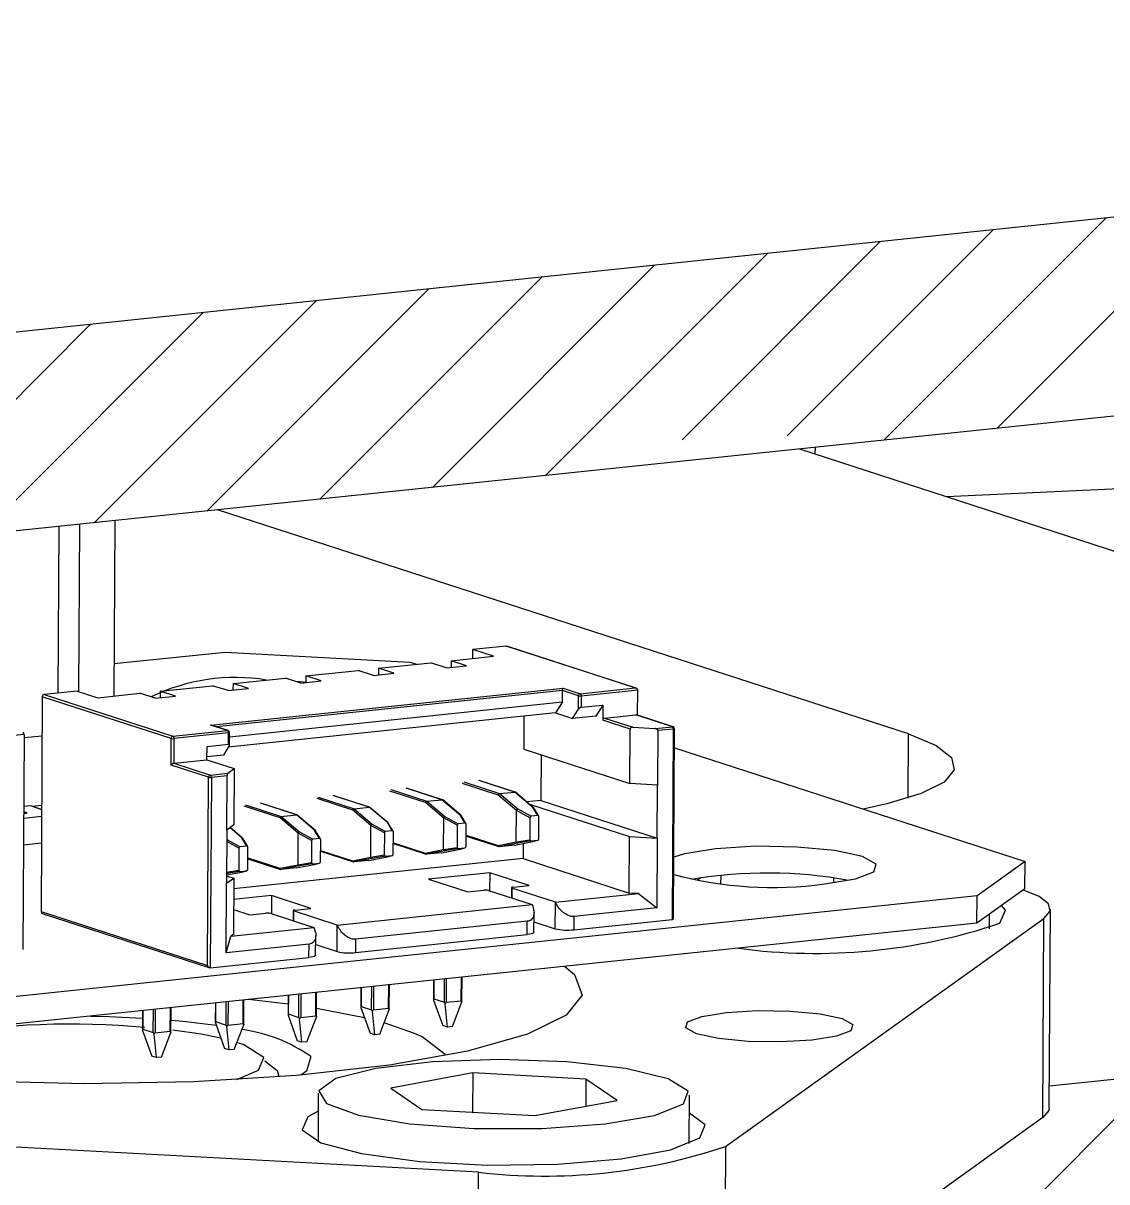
# Model space of a CAD drawing. Header units: millimetres. Extents: x 0 to 1189, y 0 to 841.
# Drawn here: x 461.3 to 509.5, y 645.7 to 697.2 of the extents above; entities that cross this region are included whole.
import ezdxf

# ---------------------------------------------------------------- set-up
doc = ezdxf.new("R2010")
doc.units = ezdxf.units.MM

# ---------------------------------------------------------------- blocks, each defined once
blk = doc.blocks.new('SW_HATCH_0')
at = {"color": 0, "linetype": 'Continuous', "lineweight": 18}
for p, q in [((-78.882, 374.621), (-69.014, 384.489)), ((-83.897, 374.096), (-74.029, 383.964)), ((-88.189, 374.294), (-79.044, 383.44)), ((-92.864, 374.11), (-84.058, 382.915)), ((-98.941, 372.523), (-89.073, 382.39)), ((-103.956, 371.998), (-94.088, 381.866)), ((-108.97, 371.473), (-99.103, 381.341)), ((-113.985, 370.949), (-104.117, 380.817)), ((-119, 370.424), (-109.132, 380.292)), ((-124.015, 369.899), (-114.147, 379.767)), ((-129.029, 369.375), (-119.162, 379.243)), ((-81.525, 336.057), (-71.657, 345.925))]:
    blk.add_line(p, q, dxfattribs=at)

msp = doc.modelspace()

# ---------------------------------------------------------------- linework, layer by layer
at = {"color": 7, "linetype": 'Continuous', "lineweight": 25}
for p, q in [((727.718, 711.381), (375.926, 674.578)), ((735.429, 703.352), (375.877, 665.738)), ((496.539, 678.361), (496.538, 678.066)), ((495.852, 678.289), (526.556, 668.336)), ((500.689, 665.63), (469.985, 675.583)), ((462.907, 667.448), (462.948, 674.846)), ((463.82, 667.512), (463.862, 674.942)), ((465.414, 675.104), (465.37, 667.315)), ((465.378, 668.753), (470.316, 669.269)), ((470.316, 669.269), (478.528, 668.826)), ((481.334, 668.985), (481.336, 669.376)), ((482.81, 669.531), (481.336, 669.376)), ((482.248, 669.081), (481.336, 669.376)), ((488.539, 667.674), (482.81, 669.531)), ((488.582, 667.666), (482.838, 669.528)), ((477.139, 668.546), (479.467, 668.79)), ((478.528, 668.826), (478.84, 668.724)), ((480.151, 668.568), (479.467, 668.79)), ((480.151, 668.568), (481.056, 668.663)), ((480.372, 668.885), (480.371, 668.591)), ((480.372, 668.885), (482.248, 669.081)), ((481.056, 668.663), (480.372, 668.885)), ((470.672, 667.87), (473, 668.113)), ((473.684, 667.892), (473, 668.113)), ((473.905, 668.208), (473.904, 667.915)), ((473.905, 668.208), (476.233, 668.452)), ((474.589, 667.987), (473.905, 668.208)), ((476.917, 668.23), (476.233, 668.452)), ((476.917, 668.23), (477.823, 668.325)), ((477.139, 668.546), (477.137, 668.253)), ((477.823, 668.325), (477.139, 668.546)), ((467.439, 667.532), (469.767, 667.775)), ((469.672, 666.026), (485.347, 667.666)), ((470.45, 667.554), (469.767, 667.775)), ((485.315, 667.554), (469.938, 665.946)), ((470.45, 667.554), (471.356, 667.648)), ((470.672, 667.87), (470.67, 667.577)), ((471.356, 667.648), (470.672, 667.87)), ((473.948, 667.919), (473.465, 667.963)), ((473.684, 667.892), (474.589, 667.987)), ((485.312, 667.053), (485.315, 667.554)), ((486.029, 667.323), (485.315, 667.554)), ((485.347, 667.666), (486.107, 667.419)), ((486.107, 667.419), (488.539, 667.674)), ((488.661, 667.579), (486.152, 667.316)), ((488.655, 666.461), (488.661, 667.579)), ((462.194, 667.286), (462.141, 657.738)), ((467.922, 665.429), (462.194, 667.286)), ((463.746, 667.536), (462.272, 667.382)), ((462.272, 667.382), (468, 665.525)), ((463.746, 667.536), (464.658, 667.241)), ((464.658, 667.241), (466.533, 667.437)), ((467.217, 667.215), (466.533, 667.437)), ((467.217, 667.215), (468.122, 667.31)), ((467.439, 667.532), (467.437, 667.238)), ((468.122, 667.31), (467.439, 667.532)), ((470.52, 665.506), (485.312, 667.053)), ((485.312, 667.053), (485.005, 666.563)), ((486.026, 666.734), (486.029, 667.323)), ((486.152, 667.316), (486.149, 666.815)), ((485.005, 666.563), (470.463, 665.041)), ((485.005, 666.563), (485.765, 666.316)), ((485.765, 666.316), (486.026, 666.734)), ((486.149, 666.815), (487.106, 666.915)), ((487.106, 666.915), (486.799, 666.425)), ((487.106, 666.915), (487.103, 666.238)), ((470.432, 665.78), (469.672, 666.026)), ((470.459, 665.777), (469.715, 666.018)), ((483.603, 666.416), (483.595, 664.954)), ((486.799, 666.425), (485.765, 666.316)), ((488.318, 665.844), (487.103, 666.238)), ((487.181, 666.334), (488.578, 666.48)), ((487.181, 666.334), (488.442, 665.925)), ((490.203, 665.953), (488.578, 666.48)), ((490.231, 665.95), (488.605, 666.477)), ((461.39, 665.605), (451.56, 664.577)), ((461.39, 665.605), (461.336, 656.057)), ((462.184, 665.537), (461.389, 665.453)), ((468, 665.525), (470.432, 665.78)), ((470.477, 665.676), (468.045, 665.422)), ((470.474, 665.175), (470.477, 665.676)), ((470.518, 665.145), (470.521, 665.691)), ((488.305, 663.427), (488.318, 665.844)), ((488.442, 665.925), (489.427, 665.872)), ((489.427, 665.872), (490.203, 665.953)), ((489.55, 665.777), (489.537, 663.361)), ((490.249, 665.85), (489.55, 665.777)), ((490.201, 657.393), (490.249, 665.85)), ((490.246, 657.451), (490.293, 665.864)), ((500.673, 662.78), (500.689, 665.63)), ((467.916, 664.25), (467.922, 665.429)), ((468.045, 665.422), (468.039, 664.332)), ((469.514, 664.486), (469.517, 665.075)), ((469.517, 665.075), (470.474, 665.175)), ((470.505, 665.11), (470.244, 664.693)), ((490.288, 665.014), (505.878, 659.96)), ((468.039, 664.332), (469.514, 664.486)), ((470.244, 664.693), (469.514, 664.616)), ((469.514, 664.486), (470.729, 664.092)), ((483.595, 664.954), (488.305, 663.427)), ((484.369, 664.703), (484.357, 662.678)), ((469.587, 663.708), (467.916, 664.25)), ((468.039, 664.332), (469.665, 663.805)), ((470.441, 663.886), (470.729, 664.092)), ((470.729, 664.092), (470.715, 661.587)), ((469.54, 655.339), (469.587, 663.708)), ((469.71, 663.701), (469.663, 655.244)), ((469.665, 663.805), (470.441, 663.886)), ((470.408, 663.775), (469.71, 663.701)), ((470.395, 661.358), (470.408, 663.775)), ((482.463, 662.916), (480.872, 663.432)), ((480.924, 663.496), (482.519, 662.979)), ((483.192, 663.05), (481.596, 663.567)), ((483.21, 663.048), (481.614, 663.565)), ((489.537, 663.361), (488.305, 663.427)), ((479.23, 662.578), (477.638, 663.094)), ((477.69, 663.158), (479.286, 662.641)), ((479.958, 662.711), (478.363, 663.229)), ((479.976, 662.71), (478.381, 663.227)), ((483.27, 662.233), (482.463, 662.916)), ((482.519, 662.979), (483.192, 663.05)), ((482.519, 662.979), (483.326, 662.297)), ((483.998, 662.367), (483.192, 663.05)), ((484.033, 662.355), (483.223, 663.04)), ((489.523, 661.003), (489.537, 663.361)), ((461.664, 662.441), (461.372, 662.411)), ((462.166, 662.279), (461.664, 662.441)), ((461.74, 662.417), (462.167, 662.461)), ((461.74, 662.417), (462.166, 662.279)), ((472.763, 661.902), (471.171, 662.417)), ((471.224, 662.482), (472.819, 661.965)), ((473.491, 662.035), (471.896, 662.552)), ((473.51, 662.033), (471.914, 662.55)), ((475.996, 662.24), (474.405, 662.756)), ((474.457, 662.82), (476.052, 662.303)), ((476.725, 662.373), (475.129, 662.89)), ((476.743, 662.371), (475.148, 662.888)), ((480.037, 661.895), (479.23, 662.578)), ((479.286, 662.641), (479.958, 662.711)), ((479.286, 662.641), (480.093, 661.958)), ((480.765, 662.029), (479.958, 662.711)), ((480.799, 662.017), (479.99, 662.702)), ((484.357, 662.678), (483.729, 662.612)), ((483.851, 662.509), (488.292, 661.07)), ((484.357, 662.678), (489.523, 661.003)), ((461.369, 661.889), (462.164, 661.972)), ((461.37, 662.17), (461.462, 662.15)), ((461.409, 662.145), (461.37, 662.154)), ((461.409, 662.142), (461.37, 662.151)), ((461.409, 662.145), (461.409, 662.142)), ((461.453, 662.122), (461.409, 662.142)), ((461.446, 662.099), (461.446, 662.096)), ((461.453, 662.114), (461.453, 662.119)), ((473.57, 661.219), (472.763, 661.902)), ((472.819, 661.965), (473.491, 662.035)), ((472.819, 661.965), (473.626, 661.282)), ((474.298, 661.352), (473.491, 662.035)), ((474.333, 661.34), (473.523, 662.026)), ((476.803, 661.557), (475.996, 662.24)), ((476.052, 662.303), (476.725, 662.373)), ((476.052, 662.303), (476.859, 661.62)), ((477.532, 661.69), (476.725, 662.373)), ((477.566, 661.679), (476.756, 662.364)), ((480.029, 660.497), (480.037, 661.895)), ((480.633, 661.573), (480.037, 661.899)), ((480.093, 661.958), (480.683, 661.635)), ((480.985, 661.666), (480.765, 662.029)), ((481.027, 661.645), (480.807, 662.008)), ((483.262, 660.835), (483.27, 662.233)), ((483.866, 661.911), (483.27, 662.237)), ((483.326, 662.297), (483.916, 661.973)), ((483.866, 661.911), (483.861, 660.931)), ((484.218, 662.005), (483.916, 661.973)), ((484.218, 662.005), (483.998, 662.367)), ((484.26, 661.984), (484.04, 662.346)), ((484.262, 660.973), (484.268, 661.953)), ((470.715, 661.587), (470.395, 661.358)), ((471.065, 661.014), (470.538, 661.46)), ((471.099, 661.002), (470.549, 661.468)), ((476.795, 660.158), (476.803, 661.557)), ((477.399, 661.234), (476.804, 661.561)), ((476.859, 661.62), (477.45, 661.297)), ((477.752, 661.328), (477.532, 661.69)), ((477.793, 661.307), (477.573, 661.67)), ((480.633, 661.573), (480.627, 660.592)), ((480.985, 661.666), (480.683, 661.635)), ((481.029, 660.634), (481.035, 661.615)), ((470.395, 661.358), (470.382, 659.001)), ((470.933, 660.558), (470.392, 660.854)), ((470.393, 660.943), (470.983, 660.62)), ((471.285, 660.652), (471.065, 661.014)), ((471.326, 660.631), (471.106, 660.993)), ((473.562, 659.82), (473.57, 661.219)), ((474.166, 660.896), (473.57, 661.222)), ((473.626, 661.282), (474.216, 660.958)), ((474.166, 660.896), (474.161, 659.916)), ((474.518, 660.99), (474.216, 660.958)), ((474.518, 660.99), (474.298, 661.352)), ((474.56, 660.969), (474.34, 661.331)), ((474.562, 659.958), (474.568, 660.938)), ((477.399, 661.234), (477.394, 660.254)), ((477.752, 661.328), (477.45, 661.297)), ((477.796, 660.296), (477.801, 661.276)), ((481.032, 661.137), (482.451, 660.677)), ((481.032, 661.096), (482.488, 660.624)), ((483.263, 660.831), (483.861, 660.931)), ((483.91, 660.879), (483.317, 660.78)), ((483.91, 660.879), (484.212, 660.91)), ((483.99, 660.85), (484.212, 660.91)), ((483.997, 660.852), (484.22, 660.912)), ((488.278, 658.565), (488.292, 661.07)), ((488.292, 661.07), (489.523, 661.003)), ((489.523, 661.003), (489.506, 657.909)), ((461.362, 660.71), (462.158, 660.794)), ((470.933, 660.558), (470.927, 659.578)), ((471.285, 660.652), (470.983, 660.62)), ((471.329, 659.62), (471.334, 660.6)), ((474.565, 660.46), (475.984, 660)), ((474.565, 660.419), (476.021, 659.947)), ((477.798, 660.798), (479.217, 660.338)), ((477.798, 660.757), (479.254, 660.285)), ((479.217, 660.338), (480.029, 660.497)), ((480.084, 660.442), (479.273, 660.284)), ((479.945, 660.354), (479.273, 660.284)), ((479.945, 660.354), (480.757, 660.512)), ((479.949, 660.354), (480.763, 660.513)), ((480.029, 660.493), (480.627, 660.592)), ((480.677, 660.541), (480.084, 660.442)), ((480.677, 660.541), (480.979, 660.572)), ((480.757, 660.512), (480.979, 660.572)), ((480.757, 660.512), (480.764, 660.515)), ((480.764, 660.513), (480.986, 660.574)), ((482.451, 660.677), (483.262, 660.835)), ((483.317, 660.78), (482.506, 660.622)), ((483.178, 660.692), (482.506, 660.622)), ((483.178, 660.692), (483.99, 660.85)), ((483.182, 660.693), (483.996, 660.851)), ((483.571, 660.769), (483.567, 660.092)), ((483.99, 660.85), (483.997, 660.853)), ((483.567, 660.092), (470.699, 658.745)), ((471.332, 660.122), (472.75, 659.662)), ((471.332, 660.081), (472.788, 659.609)), ((473.478, 659.677), (474.29, 659.836)), ((473.482, 659.678), (474.296, 659.837)), ((473.562, 659.816), (474.161, 659.916)), ((474.21, 659.864), (473.617, 659.765)), ((474.21, 659.864), (474.512, 659.896)), ((474.29, 659.836), (474.512, 659.896)), ((474.29, 659.836), (474.297, 659.838)), ((474.297, 659.837), (474.52, 659.897)), ((475.984, 660), (476.795, 660.158)), ((476.851, 660.104), (476.039, 659.945)), ((476.712, 660.016), (476.039, 659.945)), ((476.712, 660.016), (477.523, 660.174)), ((476.715, 660.016), (477.529, 660.175)), ((476.796, 660.154), (477.394, 660.254)), ((477.444, 660.202), (476.851, 660.104)), ((477.444, 660.202), (477.745, 660.234)), ((477.523, 660.174), (477.745, 660.234)), ((477.523, 660.174), (477.531, 660.176)), ((477.53, 660.175), (477.753, 660.235)), ((483.567, 660.092), (488.278, 658.565)), ((505.878, 659.96), (503.743, 658.434)), ((505.871, 658.748), (505.878, 659.96)), ((470.977, 659.526), (470.384, 659.427)), ((470.384, 659.366), (471.063, 659.498)), ((470.384, 659.366), (471.056, 659.497)), ((470.384, 659.333), (470.702, 659.23)), ((470.385, 659.487), (470.927, 659.578)), ((470.977, 659.526), (471.279, 659.557)), ((471.056, 659.497), (471.279, 659.557)), ((471.056, 659.497), (471.064, 659.5)), ((471.063, 659.499), (471.286, 659.559)), ((472.75, 659.662), (473.562, 659.82)), ((473.617, 659.765), (472.806, 659.607)), ((473.478, 659.677), (472.806, 659.607)), ((482.082, 659.464), (479.366, 659.18)), ((482.082, 659.464), (482.078, 658.661)), ((483.83, 658.898), (482.082, 659.464)), ((492.347, 659.343), (492.345, 658.973)), ((470.365, 655.906), (470.382, 659.001)), ((470.382, 659.001), (470.702, 659.23)), ((470.702, 659.23), (470.688, 656.725)), ((479.366, 659.18), (481.114, 658.613)), ((483.044, 658.799), (483.042, 658.349)), ((483.118, 658.823), (483.83, 658.898)), ((491.467, 659.237), (491.299, 659.117)), ((497.354, 659.243), (497.353, 659.016)), ((503.743, 658.434), (457.183, 653.563)), ((472.382, 658.449), (470.697, 658.273)), ((472.382, 658.449), (472.378, 657.647)), ((474.13, 657.883), (472.382, 658.449)), ((481.114, 658.613), (481.825, 658.688)), ((482.03, 658.677), (483.968, 658.049)), ((483.065, 658.785), (483.063, 658.342)), ((485.002, 658.157), (483.065, 658.785)), ((485.002, 658.157), (488.688, 658.543)), ((488.688, 658.543), (488.278, 658.565)), ((488.688, 658.543), (489.506, 657.909)), ((505.871, 658.748), (503.737, 657.221)), ((503.737, 657.221), (503.743, 658.434)), ((470.694, 657.832), (471.414, 657.599)), ((473.344, 657.785), (473.342, 657.334)), ((473.365, 657.77), (473.362, 657.327)), ((475.302, 657.142), (473.365, 657.77)), ((473.418, 657.808), (474.13, 657.883)), ((475.302, 657.142), (483.968, 658.049)), ((484.996, 656.978), (485.002, 658.157)), ((489.506, 657.909), (485.82, 657.523)), ((506.953, 649.007), (507.002, 657.847)), ((462.141, 657.738), (469.54, 655.339)), ((462.19, 657.66), (469.636, 655.247)), ((471.414, 657.599), (472.125, 657.673)), ((472.33, 657.662), (474.267, 657.034)), ((483.751, 657.307), (476.12, 656.508)), ((483.748, 656.717), (483.751, 657.307)), ((484.044, 656.813), (484.049, 657.699)), ((484.046, 657.286), (484.996, 656.978)), ((485.82, 657.523), (485.817, 656.934)), ((485.817, 656.934), (490.201, 657.393)), ((492.564, 647.31), (506.713, 657.427)), ((504.29, 656.973), (504.293, 657.619)), ((506.664, 648.586), (506.713, 657.427)), ((503.737, 657.221), (457.176, 652.35)), ((470.581, 656.648), (474.267, 657.034)), ((475.296, 655.963), (475.302, 657.142)), ((470.365, 655.906), (470.581, 656.648)), ((474.051, 656.292), (470.365, 655.906)), ((470.688, 656.725), (470.581, 656.648)), ((474.047, 655.703), (474.051, 656.292)), ((474.344, 655.798), (474.348, 656.684)), ((474.346, 656.271), (475.296, 655.963)), ((476.117, 655.919), (483.748, 656.717)), ((476.12, 656.508), (476.117, 655.919)), ((469.663, 655.244), (474.047, 655.703)), ((479.589, 654.695), (479.584, 653.84)), ((479.598, 654.696), (479.593, 653.868)), ((480.064, 653.715), (480.07, 654.745)), ((480.152, 654.754), (480.146, 653.711)), ((480.819, 653.781), (480.824, 654.824)), ((480.848, 653.757), (480.854, 654.827)), ((476.356, 654.357), (476.351, 653.502)), ((476.364, 654.358), (476.36, 653.53)), ((476.831, 653.377), (476.836, 654.407)), ((476.919, 654.416), (476.913, 653.373)), ((477.585, 653.443), (477.591, 654.486)), ((477.615, 653.419), (477.621, 654.489)), ((469.889, 653.68), (469.884, 652.825)), ((469.897, 653.681), (469.893, 652.853)), ((470.364, 652.701), (470.37, 653.731)), ((470.452, 653.739), (470.446, 652.696)), ((471.118, 652.767), (471.124, 653.81)), ((471.148, 652.742), (471.154, 653.813)), ((473.12, 653.625), (471.362, 653.834)), ((473.122, 654.019), (473.118, 653.164)), ((473.131, 654.02), (473.126, 653.192)), ((473.597, 653.039), (473.603, 654.069)), ((473.685, 654.078), (473.679, 653.034)), ((474.352, 653.105), (474.358, 654.148)), ((474.381, 653.081), (474.387, 654.151)), ((479.586, 653.812), (479.996, 652.675)), ((479.593, 653.868), (480.064, 653.715)), ((480.146, 653.711), (480.819, 653.781)), ((480.424, 652.632), (480.846, 653.724)), ((480.847, 653.757), (480.846, 653.724)), ((466.656, 653.342), (466.651, 652.487)), ((466.664, 653.343), (466.659, 652.515)), ((467.13, 652.362), (467.136, 653.392)), ((467.218, 653.401), (467.213, 652.358)), ((467.885, 652.428), (467.891, 653.471)), ((467.915, 652.404), (467.921, 653.474)), ((473.119, 653.136), (473.529, 651.999)), ((473.126, 653.192), (473.597, 653.039)), ((476.518, 653.015), (474.383, 653.436)), ((476.353, 653.474), (476.763, 652.337)), ((476.36, 653.53), (476.831, 653.377)), ((476.969, 652.27), (476.867, 653.307)), ((476.913, 653.373), (477.585, 653.443)), ((477.19, 652.294), (477.613, 653.385)), ((477.614, 653.419), (477.613, 653.385)), ((480.202, 652.609), (480.1, 653.646)), ((469.886, 652.797), (470.296, 651.661)), ((469.893, 652.853), (470.364, 652.701)), ((470.502, 651.594), (470.4, 652.631)), ((470.446, 652.696), (471.118, 652.767)), ((470.724, 651.617), (471.146, 652.709)), ((471.147, 652.742), (471.146, 652.709)), ((473.735, 651.932), (473.633, 652.969)), ((473.679, 653.034), (474.352, 653.105)), ((473.957, 651.955), (474.379, 653.047)), ((474.38, 653.081), (474.379, 653.047)), ((478.733, 652.329), (477.383, 652.791)), ((480.202, 652.609), (479.996, 652.675)), ((480.424, 652.632), (480.202, 652.609)), ((506.959, 649.999), (532.208, 652.64)), ((466.653, 652.459), (467.063, 651.322)), ((466.659, 652.515), (467.13, 652.362)), ((467.269, 651.256), (467.167, 652.293)), ((467.213, 652.358), (467.885, 652.428)), ((467.49, 651.279), (467.912, 652.371)), ((467.913, 652.404), (467.912, 652.371)), ((476.969, 652.27), (476.763, 652.337)), ((477.19, 652.294), (476.969, 652.27)), ((470.502, 651.594), (470.296, 651.661)), ((470.724, 651.617), (470.502, 651.594)), ((473.735, 651.932), (473.529, 651.999)), ((473.957, 651.955), (473.735, 651.932)), ((467.269, 651.256), (467.063, 651.322)), ((467.49, 651.279), (467.269, 651.256)), ((472.092, 651.109), (472.636, 650.685)), ((472.636, 650.685), (472.689, 650.501)), ((481.328, 650.572), (477.682, 649.899)), ((481.328, 650.572), (481.319, 648.831)), ((486.357, 650.3), (481.328, 650.572)), ((472.689, 650.501), (472.671, 650.397)), ((472.688, 650.399), (472.689, 650.501)), ((486.357, 650.3), (486.351, 649.098)), ((487.74, 649.355), (486.357, 650.3)), ((474.461, 649.673), (474.449, 647.526)), ((477.682, 649.899), (479.064, 648.953)), ((490.949, 647.434), (490.961, 649.581)), ((481.589, 646.161), (427.153, 649.104)), ((484.093, 648.681), (487.74, 649.355)), ((479.064, 648.953), (484.093, 648.681)), ((506.664, 648.586), (492.515, 638.469)), ((492.564, 647.31), (492.515, 638.469)), ((481.54, 637.321), (481.589, 646.161))]:
    msp.add_line(p, q, dxfattribs=at)
at = {"color": 7, "linetype": 'Continuous', "lineweight": 25, "flags": 128}
for points in [[(502.38, 676.173), (510.381, 676.548), (524.541, 677.022), (538.902, 677.265), (553.357, 677.275), (567.798, 677.052), (582.119, 676.597), (596.214, 675.915), (604.701, 675.385)], [(482.81, 669.531), (482.825, 669.531), (482.838, 669.528)], [(488.578, 666.48), (488.593, 666.48), (488.605, 666.477)], [(470.459, 665.777), (470.447, 665.779), (470.432, 665.78)], [(470.477, 665.676), (470.491, 665.678), (470.503, 665.681), (470.512, 665.683), (470.518, 665.686), (470.521, 665.69), (470.521, 665.691)], [(490.231, 665.95), (490.219, 665.953), (490.203, 665.953)], [(490.249, 665.85), (490.263, 665.852), (490.275, 665.854), (490.284, 665.857), (490.29, 665.86), (490.293, 665.863), (490.293, 665.864)], [(500.689, 665.63), (501.923, 665.123), (502.612, 664.584), (502.73, 664.034), (502.273, 663.492), (501.258, 662.981), (499.724, 662.519), (498.68, 662.293)], [(496.957, 658.97), (498.345, 659.194), (499.155, 659.503), (499.262, 659.85), (498.652, 660.181), (497.416, 660.448), (495.743, 660.608), (493.888, 660.639), (492.133, 660.534), (490.745, 660.31), (490.261, 660.164)], [(483.118, 658.823), (483.095, 658.82), (483.075, 658.816), (483.059, 658.811), (483.049, 658.806), (483.045, 658.801), (483.046, 658.795), (483.053, 658.79), (483.065, 658.785)], [(506.713, 657.427), (506.987, 657.751), (506.916, 658.082), (506.503, 658.405), (505.8, 658.697)], [(473.418, 657.808), (473.394, 657.805), (473.374, 657.801), (473.359, 657.797), (473.349, 657.792), (473.344, 657.786), (473.346, 657.781), (473.352, 657.775), (473.365, 657.77)], [(504.754, 657.222), (505.003, 657.804), (504.834, 658.006)], [(484.044, 656.813), (484.043, 656.806), (484.024, 656.784), (483.984, 656.764), (483.922, 656.746), (483.843, 656.73), (483.748, 656.717)], [(474.344, 655.798), (474.343, 655.791), (474.324, 655.77), (474.284, 655.749), (474.222, 655.731), (474.143, 655.715), (474.047, 655.703)], [(485.413, 655.304), (485.85, 654.941), (486.193, 654.03), (485.486, 653.133)], [(498.135, 652.449), (497.498, 652.206), (496.405, 652.03), (495.023, 651.947), (493.562, 651.971), (492.245, 652.097), (491.272, 652.307), (490.792, 652.569), (490.876, 652.842), (491.514, 653.085), (492.606, 653.261), (493.988, 653.344), (495.449, 653.32), (496.766, 653.194), (497.739, 652.984), (498.22, 652.722), (498.135, 652.449)], [(485.486, 653.133), (483.76, 652.29), (481.097, 651.542), (477.62, 650.924), (473.493, 650.463), (468.909, 650.183), (464.082, 650.095), (459.237, 650.205), (457.132, 650.316)], [(464.334, 653.099), (465.157, 653.079), (466.654, 653.011)], [(467.917, 652.917), (468.453, 652.867), (469.925, 652.689)], [(470.132, 652.116), (469.253, 652.289), (468.002, 652.467)], [(480.096, 651.385), (479.076, 652.174), (478.733, 652.329)], [(472.043, 651.265), (471.152, 651.823), (470.843, 651.927)], [(470.84, 650.276), (471.806, 650.69), (472.043, 651.265)], [(474.131, 651.296), (473.933, 650.651), (473.679, 650.479)], [(490.695, 649.195), (490.906, 649.76), (490.01, 650.308), (488.128, 650.763), (485.514, 651.065), (482.522, 651.172), (479.555, 651.071), (477.015, 650.775), (475.244, 650.324), (474.481, 649.778), (474.83, 649.212), (476.243, 648.703), (478.53, 648.318), (481.381, 648.109), (484.412, 648.106), (487.213, 648.308), (489.407, 648.688), (490.695, 649.195)], [(474.457, 648.873), (473.992, 648.624), (473.743, 648.042), (474.575, 647.473), (476.387, 646.987), (478.961, 646.641), (481.986, 646.477), (485.097, 646.516), (487.92, 646.752), (490.113, 647.157), (491.413, 647.683), (491.413, 647.683)], [(491.413, 647.683), (491.662, 648.265), (490.956, 648.781)], [(506.953, 649.007), (506.938, 648.911), (506.664, 648.586)]]:
    msp.add_lwpolyline(points, dxfattribs=at)
at = {"color": 7, "linetype": 'Continuous', "lineweight": 25}
for centre, radius, start, end in [((470.781, 659.533), 8.605, 80.7537, 115.8555), ((462.289, 667.288), 0.0952, 100.3088, 181.7419), ((486.124, 667.326), 0.0952, 100.3088, 181.7419), ((486.11, 667.676), 0.362, 257.1054, 276.7074), ((486.043, 667.33), 0.11, 352.8319, 54.3785), ((487.198, 666.241), 0.0952, 100.3088, 181.7419), ((461.28, 665.619), 0.11, 352.8319, 54.3785), ((468.017, 665.432), 0.0952, 100.3088, 181.7419), ((467.936, 665.436), 0.11, 352.8319, 54.3785), ((470.368, 665.69), 0.11, 352.8319, 54.3785), ((470.431, 665.691), 0.09, 359.6808, 72.0399), ((490.139, 665.864), 0.11, 352.8319, 54.3785), ((490.203, 665.865), 0.09, 359.6808, 72.0399), ((468.003, 665.782), 0.362, 257.1054, 276.7074), ((469.682, 663.711), 0.0952, 100.3088, 181.7419), ((469.668, 664.061), 0.362, 257.1054, 276.7074), ((469.601, 663.715), 0.11, 352.8319, 54.3785), ((494.645, 675.849), 17.037, 255.0742, 277.801), ((494.432, 639.354), 20.098, 79.6738, 99.6877), ((481.896, 658.088), 0.604, 77.1054, 96.7074), ((462.219, 657.733), 0.0782, 176.6285, 248.8736), ((472.195, 657.073), 0.604, 77.1054, 96.7074), ((485.535, 659.333), 2.416, 257.1054, 276.7074), ((496.575, 681.52), 25.638, 262.3036, 288.6044), ((475.835, 658.318), 2.416, 257.1054, 276.7074), ((463.468, 617.178), 35.563, 84.7072, 99.6723), ((470.169, 645.715), 6.844, 54.6314, 82.4763), ((484.527, 671.11), 25.121, 263.2851, 288.6593)]:
    msp.add_arc(centre, radius, start, end, dxfattribs=at)
for points, knots in [([(730.444, 711.101), (729.127, 711.518), (725.242, 712.747), (718.22, 714.688), (709.159, 716.876), (699.435, 718.921), (689.097, 720.824), (678.176, 722.582), (666.713, 724.193), (654.755, 725.651), (642.35, 726.954), (629.551, 728.096), (616.411, 729.073), (602.989, 729.881), (589.341, 730.519), (575.529, 730.982), (561.613, 731.27), (547.654, 731.381), (533.715, 731.314), (519.856, 731.071), (506.14, 730.651), (492.627, 730.057), (479.376, 729.29), (466.445, 728.355), (453.89, 727.254), (441.765, 725.992), (430.122, 724.572), (419.008, 722.999), (408.469, 721.278), (398.544, 719.412), (389.27, 717.403), (380.675, 715.253), (372.781, 712.956), (365.601, 710.5), (359.137, 707.857), (353.382, 704.973), (348.564, 701.896), (344.773, 698.665), (341.971, 695.356), (340.063, 691.9), (338.935, 688.555), (338.901, 686.362), (338.886, 685.438)], [0, 0, 0, 0, 0.013683, 0.040388, 0.066882, 0.093196, 0.119382, 0.145475, 0.171498, 0.19747, 0.223402, 0.249304, 0.275183, 0.301044, 0.326892, 0.35273, 0.378563, 0.404392, 0.430221, 0.456051, 0.481886, 0.507727, 0.533579, 0.559445, 0.585329, 0.611237, 0.637175, 0.663154, 0.689184, 0.715282, 0.74147, 0.767779, 0.794257, 0.820973, 0.848028, 0.875571, 0.903756, 0.928611, 0.950145, 0.969264, 0.987052, 1, 1, 1, 1]), ([(485.315, 667.554), (485.315, 667.563), (485.316, 667.581), (485.32, 667.608), (485.327, 667.634), (485.337, 667.655), (485.344, 667.662), (485.347, 667.666)], [0, 0, 0, 0, 0.1467542, 0.3161257, 0.5102478, 0.7577933, 1, 1, 1, 1]), ([(488.661, 667.579), (488.66, 667.587), (488.658, 667.605), (488.642, 667.63), (488.615, 667.653), (488.579, 667.669), (488.552, 667.672), (488.539, 667.674)], [0, 0, 0, 0, 0.146754, 0.316126, 0.510248, 0.757793, 1, 1, 1, 1]), ([(486.149, 666.815), (486.142, 666.814), (486.125, 666.811), (486.098, 666.799), (486.069, 666.781), (486.043, 666.758), (486.032, 666.742), (486.026, 666.734)], [0, 0, 0, 0, 0.1467542, 0.3161257, 0.5102478, 0.7577933, 1, 1, 1, 1]), ([(469.715, 666.017), (469.714, 666.018), (469.7, 666.024), (469.686, 666.025), (469.672, 666.026)], [0, 0, 0, 0, 0.078174, 1, 1, 1, 1]), ([(488.442, 665.925), (488.425, 665.925), (488.391, 665.924), (488.352, 665.905), (488.33, 665.882), (488.32, 665.863), (488.319, 665.85), (488.318, 665.844)], [0, 0, 0, 0, 0.31012, 0.616121, 0.758896, 0.886022, 1, 1, 1, 1]), ([(489.55, 665.777), (489.549, 665.785), (489.547, 665.803), (489.531, 665.829), (489.504, 665.851), (489.468, 665.867), (489.441, 665.87), (489.427, 665.872)], [0, 0, 0, 0, 0.146754, 0.316126, 0.510248, 0.757793, 1, 1, 1, 1]), ([(470.505, 665.11), (470.511, 665.12), (470.521, 665.14), (470.517, 665.161), (470.504, 665.172), (470.491, 665.176), (470.479, 665.176), (470.474, 665.175)], [0, 0, 0, 0, 0.31012, 0.616121, 0.758896, 0.886022, 1, 1, 1, 1]), ([(467.916, 664.25), (467.923, 664.26), (467.938, 664.281), (467.971, 664.306), (468, 664.321), (468.021, 664.329), (468.033, 664.331), (468.039, 664.332)], [0, 0, 0, 0, 0.3101202, 0.6161208, 0.7588957, 0.8860224, 1, 1, 1, 1]), ([(470.441, 663.886), (470.437, 663.881), (470.428, 663.872), (470.418, 663.844), (470.412, 663.816), (470.409, 663.795), (470.409, 663.781), (470.408, 663.775)], [0, 0, 0, 0, 0.31012, 0.616121, 0.758896, 0.886022, 1, 1, 1, 1]), ([(482.463, 662.916), (482.465, 662.925), (482.468, 662.942), (482.483, 662.963), (482.501, 662.976), (482.513, 662.978), (482.519, 662.979)], [0, 0, 0, 0, 0.271315, 0.563805, 0.790595, 1, 1, 1, 1]), ([(483.223, 663.04), (483.218, 663.044), (483.209, 663.05), (483.197, 663.05), (483.192, 663.05)], [0, 0, 0, 0, 0.513007, 1, 1, 1, 1]), ([(479.23, 662.578), (479.231, 662.586), (479.234, 662.603), (479.25, 662.624), (479.268, 662.637), (479.28, 662.64), (479.286, 662.641)], [0, 0, 0, 0, 0.271315, 0.563805, 0.790595, 1, 1, 1, 1]), ([(479.99, 662.702), (479.985, 662.705), (479.976, 662.712), (479.964, 662.712), (479.958, 662.711)], [0, 0, 0, 0, 0.513007, 1, 1, 1, 1]), ([(461.37, 662.106), (461.378, 662.106), (461.396, 662.105), (461.411, 662.107), (461.42, 662.107)], [0, 0, 0, 0, 0.460895, 1, 1, 1, 1]), ([(461.446, 662.099), (461.422, 662.097), (461.396, 662.095), (461.371, 662.096), (461.37, 662.096)], [0, 0, 0, 0, 0.9691237, 1, 1, 1, 1]), ([(461.446, 662.096), (461.422, 662.094), (461.396, 662.092), (461.371, 662.093), (461.37, 662.093)], [0, 0, 0, 0, 0.9691237, 1, 1, 1, 1]), ([(461.42, 662.107), (461.428, 662.108), (461.443, 662.11), (461.459, 662.117), (461.454, 662.129), (461.427, 662.138), (461.409, 662.145)], [0, 0, 0, 0, 0.125131, 0.250047, 0.49906, 1, 1, 1, 1]), ([(461.462, 662.15), (461.485, 662.141), (461.515, 662.13), (461.513, 662.116), (461.498, 662.106), (461.467, 662.102), (461.446, 662.099)], [0, 0, 0, 0, 0.500012, 0.625693, 0.751201, 1, 1, 1, 1]), ([(461.511, 662.114), (461.511, 662.113), (461.511, 662.111), (461.496, 662.103), (461.466, 662.099), (461.446, 662.096)], [0, 0, 0, 0, 0.0402131, 0.362037, 1, 1, 1, 1]), ([(472.763, 661.902), (472.764, 661.91), (472.768, 661.927), (472.783, 661.948), (472.801, 661.961), (472.813, 661.963), (472.819, 661.965)], [0, 0, 0, 0, 0.271315, 0.563805, 0.790595, 1, 1, 1, 1]), ([(473.523, 662.026), (473.518, 662.029), (473.509, 662.035), (473.497, 662.035), (473.491, 662.035)], [0, 0, 0, 0, 0.513007, 1, 1, 1, 1]), ([(475.996, 662.24), (475.998, 662.248), (476.001, 662.265), (476.016, 662.286), (476.035, 662.299), (476.047, 662.302), (476.052, 662.303)], [0, 0, 0, 0, 0.271315, 0.563805, 0.790595, 1, 1, 1, 1]), ([(476.756, 662.364), (476.751, 662.367), (476.742, 662.373), (476.731, 662.373), (476.725, 662.373)], [0, 0, 0, 0, 0.513007, 1, 1, 1, 1]), ([(480.037, 661.899), (480.039, 661.907), (480.044, 661.922), (480.06, 661.941), (480.077, 661.954), (480.087, 661.957), (480.093, 661.958)], [0, 0, 0, 0, 0.270113, 0.560973, 0.788136, 1, 1, 1, 1]), ([(480.037, 661.899), (480.037, 661.898), (480.037, 661.897), (480.037, 661.896), (480.037, 661.895)], [0, 0, 0, 0, 0.555442, 1, 1, 1, 1]), ([(480.806, 662.007), (480.803, 662.011), (480.798, 662.02), (480.783, 662.028), (480.771, 662.028), (480.765, 662.029)], [0, 0, 0, 0, 0.30246, 0.663384, 1, 1, 1, 1]), ([(483.27, 662.237), (483.273, 662.245), (483.277, 662.26), (483.293, 662.28), (483.31, 662.292), (483.321, 662.295), (483.326, 662.297)], [0, 0, 0, 0, 0.270113, 0.560973, 0.788136, 1, 1, 1, 1]), ([(483.27, 662.237), (483.27, 662.237), (483.27, 662.235), (483.27, 662.234), (483.27, 662.233)], [0, 0, 0, 0, 0.555442, 1, 1, 1, 1]), ([(483.916, 661.973), (483.909, 661.971), (483.895, 661.968), (483.878, 661.951), (483.868, 661.931), (483.867, 661.917), (483.866, 661.911)], [0, 0, 0, 0, 0.273222, 0.5613939, 0.7866392, 1, 1, 1, 1]), ([(484.039, 662.345), (484.036, 662.35), (484.031, 662.359), (484.016, 662.366), (484.004, 662.367), (483.998, 662.367)], [0, 0, 0, 0, 0.30246, 0.663384, 1, 1, 1, 1]), ([(484.268, 661.953), (484.267, 661.961), (484.265, 661.978), (484.252, 661.995), (484.235, 662.005), (484.224, 662.005), (484.218, 662.005)], [0, 0, 0, 0, 0.273222, 0.561394, 0.786639, 1, 1, 1, 1]), ([(476.804, 661.561), (476.803, 661.56), (476.803, 661.559), (476.803, 661.557), (476.803, 661.557)], [0, 0, 0, 0, 0.555442, 1, 1, 1, 1]), ([(476.804, 661.561), (476.806, 661.568), (476.811, 661.584), (476.826, 661.603), (476.843, 661.616), (476.854, 661.619), (476.859, 661.62)], [0, 0, 0, 0, 0.270113, 0.560973, 0.788136, 1, 1, 1, 1]), ([(477.572, 661.669), (477.57, 661.673), (477.564, 661.682), (477.549, 661.689), (477.537, 661.69), (477.532, 661.69)], [0, 0, 0, 0, 0.30246, 0.663384, 1, 1, 1, 1]), ([(480.683, 661.635), (480.676, 661.633), (480.661, 661.63), (480.644, 661.612), (480.634, 661.592), (480.633, 661.579), (480.633, 661.573)], [0, 0, 0, 0, 0.273222, 0.5613939, 0.7866392, 1, 1, 1, 1]), ([(481.035, 661.615), (481.034, 661.623), (481.032, 661.639), (481.019, 661.657), (481.002, 661.666), (480.99, 661.666), (480.985, 661.666)], [0, 0, 0, 0, 0.273222, 0.561394, 0.786639, 1, 1, 1, 1]), ([(471.105, 660.992), (471.103, 660.997), (471.098, 661.006), (471.083, 661.013), (471.071, 661.014), (471.065, 661.014)], [0, 0, 0, 0, 0.30246, 0.663384, 1, 1, 1, 1]), ([(473.57, 661.222), (473.573, 661.23), (473.577, 661.246), (473.593, 661.265), (473.61, 661.277), (473.621, 661.28), (473.626, 661.282)], [0, 0, 0, 0, 0.270113, 0.560973, 0.788136, 1, 1, 1, 1]), ([(473.57, 661.222), (473.57, 661.222), (473.57, 661.221), (473.57, 661.219), (473.57, 661.219)], [0, 0, 0, 0, 0.555442, 1, 1, 1, 1]), ([(474.216, 660.958), (474.209, 660.957), (474.194, 660.953), (474.177, 660.936), (474.168, 660.916), (474.167, 660.903), (474.166, 660.896)], [0, 0, 0, 0, 0.273222, 0.5613939, 0.7866392, 1, 1, 1, 1]), ([(474.339, 661.331), (474.336, 661.335), (474.331, 661.344), (474.316, 661.351), (474.304, 661.352), (474.298, 661.352)], [0, 0, 0, 0, 0.30246, 0.663384, 1, 1, 1, 1]), ([(474.568, 660.938), (474.567, 660.946), (474.565, 660.963), (474.552, 660.981), (474.535, 660.99), (474.524, 660.99), (474.518, 660.99)], [0, 0, 0, 0, 0.273222, 0.561394, 0.786639, 1, 1, 1, 1]), ([(477.45, 661.297), (477.443, 661.295), (477.428, 661.291), (477.411, 661.274), (477.401, 661.254), (477.4, 661.241), (477.399, 661.234)], [0, 0, 0, 0, 0.273222, 0.5613939, 0.7866392, 1, 1, 1, 1]), ([(477.801, 661.276), (477.8, 661.284), (477.799, 661.301), (477.785, 661.319), (477.769, 661.328), (477.757, 661.328), (477.752, 661.328)], [0, 0, 0, 0, 0.273222, 0.561394, 0.786639, 1, 1, 1, 1]), ([(483.861, 660.931), (483.862, 660.923), (483.863, 660.906), (483.876, 660.888), (483.893, 660.879), (483.905, 660.879), (483.91, 660.879)], [0, 0, 0, 0, 0.273222, 0.561394, 0.786639, 1, 1, 1, 1]), ([(484.212, 660.91), (484.219, 660.912), (484.234, 660.916), (484.251, 660.933), (484.261, 660.953), (484.262, 660.966), (484.262, 660.973)], [0, 0, 0, 0, 0.273222, 0.561394, 0.786639, 1, 1, 1, 1]), ([(470.983, 660.62), (470.976, 660.618), (470.961, 660.615), (470.944, 660.598), (470.934, 660.577), (470.933, 660.564), (470.933, 660.558)], [0, 0, 0, 0, 0.273222, 0.5613939, 0.7866392, 1, 1, 1, 1]), ([(471.334, 660.6), (471.334, 660.608), (471.332, 660.625), (471.319, 660.642), (471.302, 660.652), (471.29, 660.652), (471.285, 660.652)], [0, 0, 0, 0, 0.273222, 0.561394, 0.786639, 1, 1, 1, 1]), ([(480.029, 660.497), (480.029, 660.496), (480.029, 660.495), (480.029, 660.493), (480.029, 660.493)], [0, 0, 0, 0, 0.564082, 1, 1, 1, 1]), ([(480.029, 660.493), (480.031, 660.485), (480.036, 660.468), (480.051, 660.451), (480.068, 660.442), (480.079, 660.442), (480.084, 660.442)], [0, 0, 0, 0, 0.270113, 0.560973, 0.788136, 1, 1, 1, 1]), ([(480.627, 660.592), (480.628, 660.584), (480.63, 660.568), (480.643, 660.55), (480.66, 660.541), (480.671, 660.541), (480.677, 660.541)], [0, 0, 0, 0, 0.273222, 0.561394, 0.786639, 1, 1, 1, 1]), ([(480.979, 660.572), (480.986, 660.574), (481.001, 660.577), (481.018, 660.595), (481.027, 660.615), (481.029, 660.628), (481.029, 660.634)], [0, 0, 0, 0, 0.273222, 0.561394, 0.786639, 1, 1, 1, 1]), ([(482.451, 660.677), (482.452, 660.668), (482.455, 660.651), (482.47, 660.632), (482.488, 660.622), (482.5, 660.622), (482.506, 660.622)], [0, 0, 0, 0, 0.271315, 0.563805, 0.790595, 1, 1, 1, 1]), ([(483.262, 660.835), (483.262, 660.834), (483.262, 660.833), (483.262, 660.831), (483.263, 660.831)], [0, 0, 0, 0, 0.564082, 1, 1, 1, 1]), ([(483.263, 660.831), (483.265, 660.823), (483.269, 660.807), (483.285, 660.789), (483.302, 660.78), (483.312, 660.78), (483.317, 660.78)], [0, 0, 0, 0, 0.270113, 0.560973, 0.788136, 1, 1, 1, 1]), ([(474.161, 659.916), (474.161, 659.908), (474.163, 659.891), (474.176, 659.873), (474.193, 659.864), (474.205, 659.864), (474.21, 659.864)], [0, 0, 0, 0, 0.273222, 0.561394, 0.786639, 1, 1, 1, 1]), ([(474.512, 659.896), (474.519, 659.897), (474.534, 659.901), (474.551, 659.918), (474.561, 659.938), (474.562, 659.951), (474.562, 659.958)], [0, 0, 0, 0, 0.273222, 0.561394, 0.786639, 1, 1, 1, 1]), ([(475.984, 660), (475.985, 659.992), (475.988, 659.974), (476.003, 659.955), (476.022, 659.945), (476.033, 659.945), (476.039, 659.945)], [0, 0, 0, 0, 0.271315, 0.563805, 0.790595, 1, 1, 1, 1]), ([(476.795, 660.158), (476.795, 660.158), (476.795, 660.156), (476.796, 660.155), (476.796, 660.154)], [0, 0, 0, 0, 0.564082, 1, 1, 1, 1]), ([(476.796, 660.154), (476.798, 660.146), (476.803, 660.13), (476.818, 660.113), (476.835, 660.104), (476.846, 660.104), (476.851, 660.104)], [0, 0, 0, 0, 0.270113, 0.560973, 0.788136, 1, 1, 1, 1]), ([(477.394, 660.254), (477.395, 660.246), (477.396, 660.229), (477.41, 660.212), (477.427, 660.202), (477.438, 660.202), (477.444, 660.202)], [0, 0, 0, 0, 0.273222, 0.561394, 0.786639, 1, 1, 1, 1]), ([(477.745, 660.234), (477.753, 660.236), (477.767, 660.239), (477.784, 660.256), (477.794, 660.276), (477.795, 660.29), (477.796, 660.296)], [0, 0, 0, 0, 0.273222, 0.561394, 0.786639, 1, 1, 1, 1]), ([(479.217, 660.338), (479.219, 660.33), (479.222, 660.312), (479.237, 660.294), (479.255, 660.284), (479.267, 660.284), (479.273, 660.284)], [0, 0, 0, 0, 0.271315, 0.563805, 0.790595, 1, 1, 1, 1]), ([(470.927, 659.578), (470.928, 659.569), (470.93, 659.553), (470.943, 659.535), (470.96, 659.526), (470.971, 659.526), (470.977, 659.526)], [0, 0, 0, 0, 0.273222, 0.561394, 0.786639, 1, 1, 1, 1]), ([(471.279, 659.557), (471.286, 659.559), (471.301, 659.563), (471.318, 659.58), (471.327, 659.6), (471.328, 659.613), (471.329, 659.62)], [0, 0, 0, 0, 0.273222, 0.561394, 0.786639, 1, 1, 1, 1]), ([(472.75, 659.662), (472.752, 659.653), (472.755, 659.636), (472.77, 659.617), (472.788, 659.607), (472.8, 659.607), (472.806, 659.607)], [0, 0, 0, 0, 0.271315, 0.563805, 0.790595, 1, 1, 1, 1]), ([(473.562, 659.82), (473.562, 659.819), (473.562, 659.818), (473.562, 659.817), (473.562, 659.816)], [0, 0, 0, 0, 0.564082, 1, 1, 1, 1]), ([(473.562, 659.816), (473.565, 659.808), (473.569, 659.792), (473.585, 659.775), (473.601, 659.766), (473.612, 659.765), (473.617, 659.765)], [0, 0, 0, 0, 0.270113, 0.560973, 0.788136, 1, 1, 1, 1]), ([(483.968, 658.049), (484.001, 657.952), (484.067, 657.76), (484.041, 657.532), (483.953, 657.397), (483.863, 657.329), (483.787, 657.314), (483.751, 657.307)], [0, 0, 0, 0, 0.31012, 0.616121, 0.758896, 0.886022, 1, 1, 1, 1]), ([(485.82, 657.523), (485.769, 657.524), (485.66, 657.524), (485.477, 657.603), (485.288, 657.741), (485.117, 657.932), (485.04, 658.083), (485.002, 658.157)], [0, 0, 0, 0, 0.146754, 0.316126, 0.510248, 0.757793, 1, 1, 1, 1]), ([(490.201, 657.393), (490.208, 657.394), (490.223, 657.397), (490.238, 657.414), (490.246, 657.432), (490.245, 657.446), (490.245, 657.451)], [0, 0, 0, 0, 0.23784, 0.512335, 0.826942, 1, 1, 1, 1]), ([(474.267, 657.034), (474.301, 656.937), (474.367, 656.745), (474.34, 656.517), (474.253, 656.382), (474.163, 656.314), (474.087, 656.299), (474.051, 656.292)], [0, 0, 0, 0, 0.31012, 0.616121, 0.758896, 0.886022, 1, 1, 1, 1]), ([(476.12, 656.508), (476.069, 656.509), (475.96, 656.51), (475.777, 656.588), (475.588, 656.726), (475.417, 656.918), (475.34, 657.068), (475.302, 657.142)], [0, 0, 0, 0, 0.1467542, 0.3161257, 0.5102478, 0.7577933, 1, 1, 1, 1]), ([(469.54, 655.339), (469.548, 655.325), (469.563, 655.296), (469.595, 655.266), (469.624, 655.25), (469.645, 655.244), (469.657, 655.244), (469.663, 655.244)], [0, 0, 0, 0, 0.31012, 0.616121, 0.758896, 0.886022, 1, 1, 1, 1]), ([(479.593, 653.868), (479.592, 653.868), (479.59, 653.868), (479.587, 653.865), (479.583, 653.848), (479.585, 653.828), (479.586, 653.812)], [0, 0, 0, 0, 0.070079, 0.149639, 0.357904, 1, 1, 1, 1]), ([(480.1, 653.646), (480.094, 653.663), (480.086, 653.685), (480.073, 653.707), (480.067, 653.714), (480.065, 653.715), (480.064, 653.715)], [0, 0, 0, 0, 0.642096, 0.850361, 0.929921, 1, 1, 1, 1]), ([(480.146, 653.711), (480.144, 653.711), (480.141, 653.71), (480.132, 653.704), (480.116, 653.684), (480.107, 653.662), (480.1, 653.646)], [0, 0, 0, 0, 0.070079, 0.149639, 0.357904, 1, 1, 1, 1]), ([(480.846, 653.724), (480.844, 653.739), (480.842, 653.759), (480.831, 653.777), (480.824, 653.781), (480.82, 653.781), (480.819, 653.781)], [0, 0, 0, 0, 0.642096, 0.850361, 0.929921, 1, 1, 1, 1]), ([(473.126, 653.192), (473.125, 653.192), (473.123, 653.192), (473.12, 653.188), (473.116, 653.171), (473.118, 653.151), (473.119, 653.136)], [0, 0, 0, 0, 0.070079, 0.149639, 0.357904, 1, 1, 1, 1]), ([(476.36, 653.53), (476.359, 653.53), (476.357, 653.53), (476.353, 653.527), (476.35, 653.51), (476.352, 653.489), (476.353, 653.474)], [0, 0, 0, 0, 0.070079, 0.149639, 0.357904, 1, 1, 1, 1]), ([(476.867, 653.307), (476.861, 653.324), (476.852, 653.347), (476.839, 653.369), (476.834, 653.376), (476.832, 653.377), (476.831, 653.377)], [0, 0, 0, 0, 0.642096, 0.850361, 0.929921, 1, 1, 1, 1]), ([(476.913, 653.373), (476.911, 653.372), (476.907, 653.372), (476.899, 653.366), (476.882, 653.345), (476.874, 653.324), (476.867, 653.307)], [0, 0, 0, 0, 0.070079, 0.149639, 0.357904, 1, 1, 1, 1]), ([(477.613, 653.385), (477.611, 653.401), (477.608, 653.421), (477.597, 653.439), (477.59, 653.443), (477.587, 653.443), (477.585, 653.443)], [0, 0, 0, 0, 0.642096, 0.850361, 0.929921, 1, 1, 1, 1]), ([(469.893, 652.853), (469.892, 652.853), (469.89, 652.854), (469.887, 652.85), (469.883, 652.833), (469.885, 652.813), (469.886, 652.797)], [0, 0, 0, 0, 0.070079, 0.149639, 0.357904, 1, 1, 1, 1]), ([(470.4, 652.631), (470.394, 652.648), (470.385, 652.67), (470.373, 652.693), (470.367, 652.699), (470.365, 652.7), (470.364, 652.701)], [0, 0, 0, 0, 0.642096, 0.850361, 0.929921, 1, 1, 1, 1]), ([(470.446, 652.696), (470.444, 652.696), (470.441, 652.695), (470.432, 652.689), (470.416, 652.669), (470.407, 652.647), (470.4, 652.631)], [0, 0, 0, 0, 0.070079, 0.149639, 0.357904, 1, 1, 1, 1]), ([(471.146, 652.709), (471.144, 652.724), (471.141, 652.745), (471.13, 652.762), (471.124, 652.767), (471.12, 652.767), (471.118, 652.767)], [0, 0, 0, 0, 0.642096, 0.850361, 0.929921, 1, 1, 1, 1]), ([(473.633, 652.969), (473.627, 652.986), (473.619, 653.009), (473.606, 653.031), (473.6, 653.037), (473.598, 653.038), (473.597, 653.039)], [0, 0, 0, 0, 0.642096, 0.850361, 0.929921, 1, 1, 1, 1]), ([(473.679, 653.034), (473.678, 653.034), (473.674, 653.033), (473.666, 653.028), (473.649, 653.007), (473.64, 652.985), (473.633, 652.969)], [0, 0, 0, 0, 0.070079, 0.149639, 0.357904, 1, 1, 1, 1]), ([(474.379, 653.047), (474.377, 653.063), (474.375, 653.083), (474.364, 653.101), (474.357, 653.105), (474.354, 653.105), (474.352, 653.105)], [0, 0, 0, 0, 0.642096, 0.850361, 0.929921, 1, 1, 1, 1]), ([(466.659, 652.515), (466.658, 652.515), (466.656, 652.515), (466.653, 652.512), (466.65, 652.495), (466.651, 652.475), (466.653, 652.459)], [0, 0, 0, 0, 0.070079, 0.149639, 0.357904, 1, 1, 1, 1]), ([(467.167, 652.293), (467.16, 652.31), (467.152, 652.332), (467.139, 652.354), (467.134, 652.361), (467.132, 652.362), (467.13, 652.362)], [0, 0, 0, 0, 0.642096, 0.850361, 0.929921, 1, 1, 1, 1]), ([(467.213, 652.358), (467.211, 652.358), (467.207, 652.357), (467.199, 652.351), (467.182, 652.33), (467.173, 652.309), (467.167, 652.293)], [0, 0, 0, 0, 0.070079, 0.149639, 0.357904, 1, 1, 1, 1]), ([(467.912, 652.371), (467.911, 652.386), (467.908, 652.406), (467.897, 652.424), (467.89, 652.428), (467.887, 652.428), (467.885, 652.428)], [0, 0, 0, 0, 0.642096, 0.850361, 0.929921, 1, 1, 1, 1])]:
    msp.add_open_spline(points, degree=3, knots=knots, dxfattribs=at)

# ---------------------------------------------------------------- block references
at = {"color": 7, "linetype": 'Continuous', "lineweight": 18}
msp.add_blockref('SW_HATCH_0', (583.497, 304.584), dxfattribs=at)

doc.saveas('drawing.dxf')
